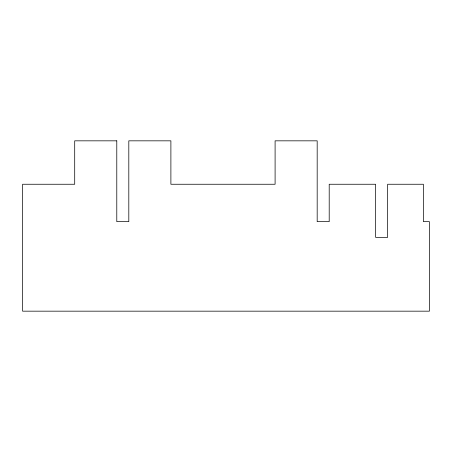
<?xml version="1.0" encoding="UTF-8"?>
<svg xmlns="http://www.w3.org/2000/svg" width="452" height="452" viewBox="0 0 452 452"><rect width="100%" height="100%" fill="white"/><g stroke="black" fill="none" stroke-linecap="round" stroke-linejoin="round"><path stroke-width="0.68" d="M116.785 140.832L74.704 140.832L74.704 184.252L22.6 184.252L22.6 311.168L429.4 311.168L429.4 221.661L423.388 221.661L423.388 184.252L387.652 184.252L387.652 237.356L375.629 237.356L375.629 184.252L329.203 184.252L329.203 221.661L317.18 221.661L317.18 140.832L275.098 140.832L275.098 184.252L170.89 184.252L170.89 140.832L128.809 140.832L128.809 221.661L116.785 221.661L116.785 140.832"/></g></svg>
